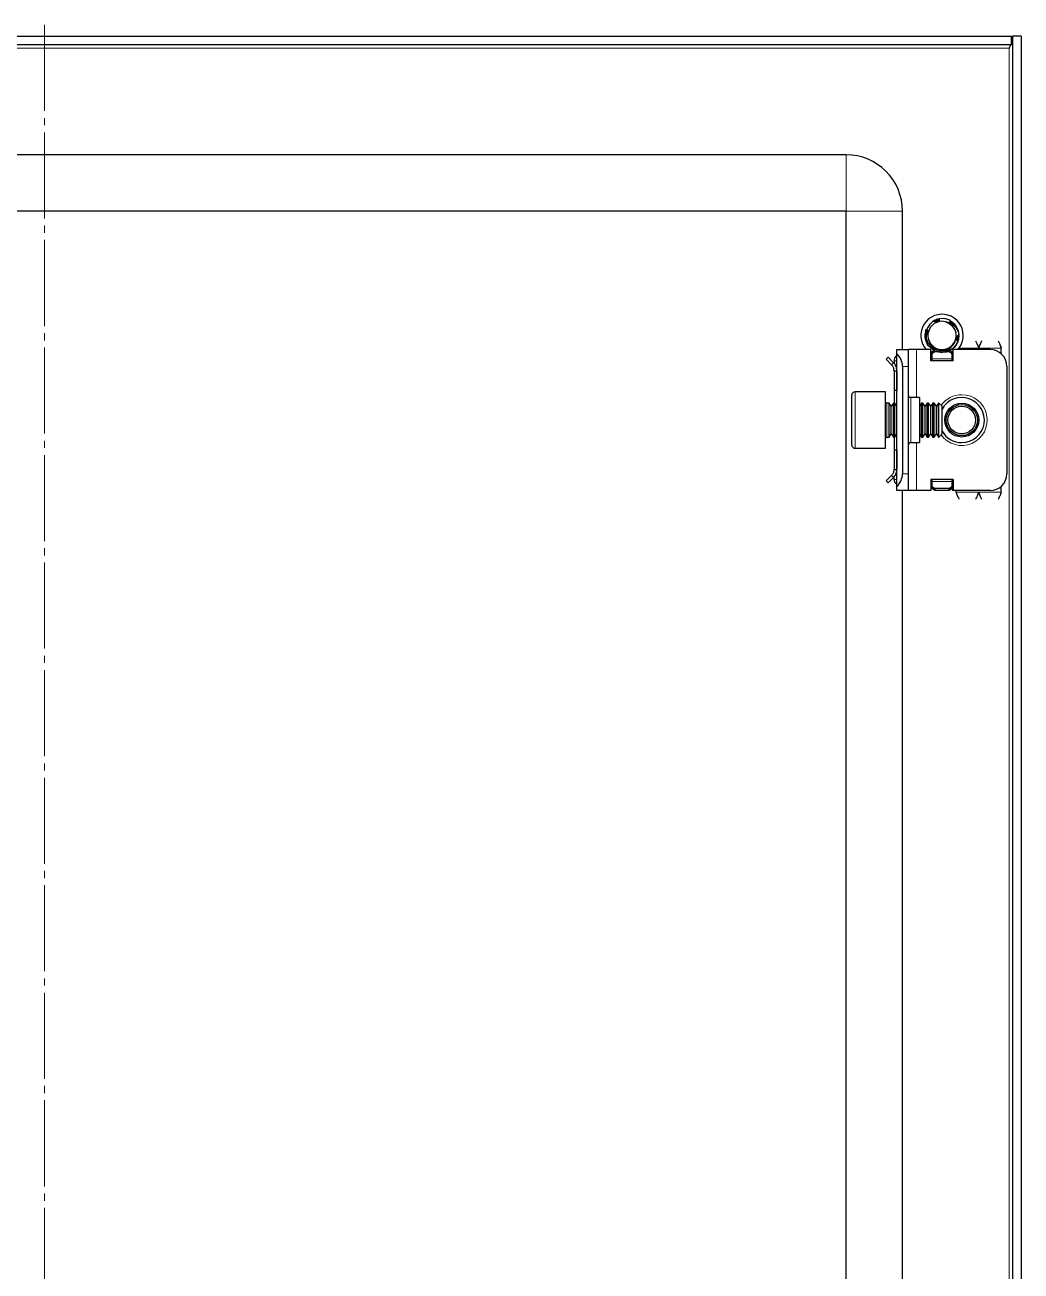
# Model space of a CAD drawing. Header units: millimetres. Extents: x -145 to 1084, y -299 to 966.
# Drawn here: x 907 to 1083.5, y 553.8 to 774.6 of the extents above; entities that cross this region are included whole.
import ezdxf

# ---------------------------------------------------------------- set-up
doc = ezdxf.new("R2010")
doc.units = ezdxf.units.MM
doc.linetypes.add('SLD-Осевая', pattern=[19.05, 15.24, -1.27, 1.27, -1.27])
doc.linetypes.add('SLD-Сплошная', pattern=[0])
doc.layers.add('FORMAT', color=7, linetype='SLD-Сплошная')

msp = doc.modelspace()

# ---------------------------------------------------------------- linework, layer by layer
at = {"color": 7, "linetype": 'SLD-Сплошная', "lineweight": 25}
for p, q in [((739.18, 772.59), (1081.78, 772.59)), ((739.18, 771.09), (1081.78, 771.09)), ((1081.63, 771.09), (1081.38, 770.49)), ((1081.78, 771.09), (1081.78, 772.59)), ((1083.48, 772.59), (1081.98, 772.59)), ((1081.98, 772.59), (1081.98, -188.41)), ((1083.48, 772.59), (1083.48, -188.41)), ((1052.48, 751.59), (768.48, 751.59)), ((1052.48, 741.59), (768.48, 741.59)), ((1052.48, -157.41), (1052.48, 741.59)), ((1062.48, 717.09), (1062.48, 741.59)), ((1067.86, 722.11), (1068.06, 722.22)), ((1068.04, 722.21), (1067.99, 722.19)), ((1068.04, 722.14), (1067.99, 722.19)), ((1068.04, 722.21), (1068.26, 722.29)), ((1068.22, 722.31), (1068.17, 722.29)), ((1068.41, 722.39), (1068.36, 722.37)), ((1068.41, 722.39), (1068.64, 722.46)), ((1068.6, 722.45), (1068.56, 722.44)), ((1068.79, 722.51), (1068.75, 722.49)), ((1069.68, 722.58), (1068.94, 722.51)), ((1071.18, 722.06), (1071.14, 722.09)), ((1071.35, 721.94), (1071.31, 721.97)), ((1071.5, 721.81), (1071.47, 721.84)), ((1066.49, 719.68), (1066.48, 719.63)), ((1066.49, 719.68), (1066.51, 719.93)), ((1066.5, 719.89), (1066.49, 719.84)), ((1066.49, 719.48), (1066.51, 719.71)), ((1066.53, 720.09), (1066.52, 720.04)), ((1066.57, 720.29), (1066.56, 720.24)), ((1066.57, 720.29), (1066.64, 720.53)), ((1066.62, 720.48), (1066.61, 720.43)), ((1067.28, 721.62), (1067.25, 721.59)), ((1071.64, 721.67), (1071.61, 721.7)), ((1071.64, 721.67), (1071.76, 721.53)), ((1071.76, 721.54), (1071.74, 721.56)), ((1071.78, 720.45), (1071.94, 720.04)), ((1066.49, 719.48), (1066.49, 719.43)), ((1066.5, 719.28), (1066.51, 719.23)), ((1066.53, 719.09), (1066.53, 719.04)), ((1066.56, 718.9), (1066.57, 718.86)), ((1066.61, 718.72), (1066.62, 718.68)), ((1066.67, 718.55), (1066.67, 718.54)), ((1067.26, 717.57), (1067.29, 717.54)), ((1067.39, 717.44), (1067.43, 717.4)), ((1071.75, 717.62), (1071.59, 717.49)), ((1071.72, 717.65), (1071.61, 717.47)), ((1072.25, 718.47), (1072.15, 718.28)), ((1072.27, 718.47), (1072.16, 718.29)), ((1072.32, 718.61), (1072.33, 718.65)), ((1072.38, 718.79), (1072.39, 718.83)), ((1072.48, 719.39), (1072.42, 719.08)), ((1072.42, 718.98), (1072.43, 719.03)), ((1072.46, 719.18), (1072.46, 719.23)), ((1072.48, 719.59), (1072.48, 719.58)), ((1072.48, 719.39), (1072.48, 719.44)), ((1059.92, 715.73), (1059.57, 715.37)), ((1060.54, 714.4), (1059.57, 715.37)), ((1060.9, 714.75), (1059.92, 715.73)), ((1061.28, 715.79), (1061.48, 716)), ((1061.48, 717.09), (1063.48, 717.09)), ((1061.48, 716.32), (1061.48, 717.09)), ((1061.48, 692.85), (1061.48, 716.32)), ((1063.48, 717.09), (1063.48, 714.09)), ((1064.98, 717.09), (1063.48, 717.09)), ((1067.48, 717.09), (1064.98, 717.09)), ((1067.48, 715.09), (1067.48, 717.09)), ((1067.73, 716.27), (1067.48, 716.41)), ((1067.54, 717.3), (1067.58, 717.27)), ((1067.7, 717.17), (1067.74, 717.14)), ((1067.73, 716.71), (1068.08, 716.95)), ((1068.23, 716.71), (1067.73, 716.35)), ((1067.73, 716.35), (1067.73, 716.71)), ((1067.73, 715.44), (1067.73, 716.35)), ((1067.73, 715.09), (1067.73, 715.44)), ((1067.88, 717.05), (1067.92, 717.03)), ((1068.05, 716.95), (1067.91, 717.07)), ((1068.05, 716.95), (1068.09, 716.93)), ((1068.23, 716.71), (1068.64, 716.71)), ((1068.59, 716.72), (1068.39, 716.83)), ((1068.41, 716.79), (1068.45, 716.77)), ((1068.59, 716.72), (1068.63, 716.71)), ((1068.77, 716.67), (1068.81, 716.66)), ((1069.93, 716.62), (1069.75, 716.6)), ((1070.08, 716.65), (1070.13, 716.66)), ((1070.46, 716.75), (1070.27, 716.71)), ((1070.32, 716.71), (1070.73, 716.71)), ((1071.23, 716.35), (1070.73, 716.71)), ((1070.83, 716.99), (1071.23, 716.71)), ((1071.23, 716.71), (1071.23, 716.35)), ((1071.23, 716.35), (1071.23, 715.44)), ((1071.23, 715.44), (1071.23, 715.09)), ((1071.48, 716.41), (1071.28, 716.3)), ((1071.28, 716.3), (1071.28, 715.09)), ((1071.48, 715.09), (1071.48, 717.09)), ((1077.98, 717.09), (1071.48, 717.09)), ((1079.98, 716.32), (1079.98, 717.34)), ((1060.54, 714.4), (1060.9, 714.75)), ((1060.98, 715.09), (1060.98, 714.69)), ((1060.98, 713.34), (1061.48, 713.34)), ((1060.98, 713.34), (1060.98, 709.84)), ((1061.48, 713.34), (1061.48, 709.84)), ((1062.48, 714.09), (1062.48, 695.09)), ((1063.48, 714.09), (1063.48, 695.09)), ((1071.48, 715.09), (1067.48, 715.09)), ((1080.98, 714.09), (1080.98, 695.09)), ((1053.48, 700.19), (1053.48, 708.99)), ((1059.48, 709.59), (1054.08, 709.59)), ((1059.48, 699.59), (1059.48, 709.59)), ((1061.48, 709.84), (1060.98, 709.84)), ((1060.98, 709.84), (1060.98, 707.59)), ((1065.48, 708.59), (1063.98, 708.59)), ((1065.48, 708.59), (1065.48, 700.59)), ((1060.1, 707.59), (1059.73, 707.59)), ((1060.48, 707.03), (1060.1, 707.59)), ((1060.1, 707.11), (1060.1, 707.59)), ((1060.1, 701.59), (1060.1, 707.11)), ((1060.87, 707.59), (1060.48, 707.03)), ((1060.48, 706.65), (1060.48, 707.03)), ((1060.48, 702.14), (1060.48, 706.65)), ((1061.1, 707.59), (1060.87, 707.59)), ((1060.87, 707.11), (1060.87, 707.59)), ((1060.87, 701.59), (1060.87, 707.11)), ((1061.48, 707.03), (1061.1, 707.59)), ((1061.1, 707.11), (1061.1, 707.59)), ((1061.1, 701.59), (1061.1, 707.11)), ((1065.87, 707.59), (1065.48, 707.03)), ((1066.1, 707.59), (1065.87, 707.59)), ((1065.87, 707.11), (1065.87, 707.59)), ((1065.87, 701.59), (1065.87, 707.11)), ((1066.48, 707.03), (1066.1, 707.59)), ((1066.1, 707.11), (1066.1, 707.59)), ((1066.1, 701.59), (1066.1, 707.11)), ((1066.87, 707.59), (1066.48, 707.03)), ((1066.48, 706.65), (1066.48, 707.03)), ((1066.48, 702.14), (1066.48, 706.65)), ((1067.1, 707.59), (1066.87, 707.59)), ((1066.87, 707.11), (1066.87, 707.59)), ((1066.87, 701.59), (1066.87, 707.11)), ((1067.48, 707.03), (1067.1, 707.59)), ((1067.1, 707.11), (1067.1, 707.59)), ((1067.1, 701.59), (1067.1, 707.11)), ((1067.87, 707.59), (1067.48, 707.03)), ((1067.48, 706.65), (1067.48, 707.03)), ((1067.48, 702.14), (1067.48, 706.65)), ((1068.1, 707.59), (1067.87, 707.59)), ((1067.87, 707.11), (1067.87, 707.59)), ((1067.87, 701.59), (1067.87, 707.11)), ((1068.48, 707.03), (1068.1, 707.59)), ((1068.1, 707.11), (1068.1, 707.59)), ((1068.1, 701.59), (1068.1, 707.11)), ((1068.87, 707.59), (1068.48, 707.03)), ((1068.48, 706.65), (1068.48, 707.03)), ((1068.48, 702.14), (1068.48, 706.65)), ((1068.93, 707.59), (1068.87, 707.59)), ((1068.87, 707.11), (1068.87, 707.59)), ((1068.87, 701.59), (1068.87, 707.11)), ((1069.48, 707.03), (1068.93, 707.59)), ((1068.93, 701.59), (1068.93, 707.59)), ((1069.48, 702.14), (1069.48, 707.03)), ((1060.1, 701.59), (1060.48, 702.14)), ((1060.48, 702.14), (1060.87, 701.59)), ((1061.1, 701.59), (1061.48, 702.14)), ((1065.48, 702.14), (1065.87, 701.59)), ((1066.1, 701.59), (1066.48, 702.14)), ((1066.48, 702.14), (1066.87, 701.59)), ((1067.1, 701.59), (1067.48, 702.14)), ((1067.48, 702.14), (1067.87, 701.59)), ((1068.1, 701.59), (1068.48, 702.14)), ((1068.48, 702.14), (1068.87, 701.59)), ((1068.93, 701.59), (1069.48, 702.14)), ((1059.73, 701.59), (1060.1, 701.59)), ((1060.87, 701.59), (1061.1, 701.59)), ((1060.98, 701.59), (1060.98, 699.34)), ((1063.98, 700.59), (1065.48, 700.59)), ((1065.87, 701.59), (1066.1, 701.59)), ((1066.87, 701.59), (1067.1, 701.59)), ((1067.87, 701.59), (1068.1, 701.59)), ((1068.87, 701.59), (1068.93, 701.59)), ((1054.08, 699.59), (1059.48, 699.59)), ((1060.98, 699.34), (1060.98, 695.84)), ((1060.98, 699.34), (1061.48, 699.34)), ((1061.48, 699.34), (1061.48, 695.84)), ((1060.98, 695.84), (1061.48, 695.84)), ((1060.54, 694.78), (1059.57, 693.8)), ((1059.92, 693.45), (1059.57, 693.8)), ((1060.9, 694.42), (1059.92, 693.45)), ((1060.54, 694.78), (1060.9, 694.42)), ((1060.98, 694.09), (1060.98, 694.55)), ((1061.48, 693.17), (1061.28, 693.38)), ((1063.48, 695.09), (1063.48, 692.09)), ((1071.48, 694.09), (1067.48, 694.09)), ((1067.48, 694.09), (1067.48, 692.09)), ((1067.73, 693.73), (1067.73, 694.09)), ((1067.73, 692.82), (1067.73, 693.73)), ((1071.23, 694.09), (1071.23, 693.73)), ((1071.23, 693.73), (1071.23, 692.82)), ((1071.28, 694.09), (1071.28, 692.2)), ((1071.48, 694.09), (1071.48, 692.09)), ((1061.48, 692.09), (1061.48, 692.85)), ((1063.48, 692.09), (1061.48, 692.09)), ((1062.48, -107.91), (1062.48, 692.09)), ((1064.98, 692.09), (1063.48, 692.09)), ((1067.48, 692.09), (1064.98, 692.09)), ((1067.73, 692.82), (1068.23, 692.47)), ((1067.73, 692.47), (1067.73, 692.82)), ((1068.23, 692.11), (1067.73, 692.47)), ((1070.73, 692.47), (1068.23, 692.47)), ((1068.23, 692.47), (1068.23, 692.11)), ((1070.73, 692.11), (1068.23, 692.11)), ((1070.73, 692.47), (1071.23, 692.82)), ((1070.73, 692.11), (1070.73, 692.47)), ((1071.23, 692.47), (1070.73, 692.11)), ((1071.23, 692.82), (1071.23, 692.47)), ((1071.28, 692.2), (1071.48, 692.2)), ((1077.98, 692.09), (1071.48, 692.09)), ((1071.98, 691.84), (1071.98, 692.09)), ((1079.98, 691.84), (1079.98, 692.85))]:
    msp.add_line(p, q, dxfattribs=at)
at = {"color": 7, "linetype": 'SLD-Сплошная', "lineweight": 18}
for p, q in [((739.58, 770.49), (1081.38, 770.49)), ((1081.38, 770.49), (1081.38, -186.31)), ((1052.48, 741.59), (1052.48, 751.59)), ((1052.48, 741.59), (1062.48, 741.59)), ((1061.48, 715.59), (1061.28, 715.79)), ((1064.98, 717.09), (1064.98, 708.59)), ((1071.23, 715.44), (1067.73, 715.44)), ((1072.48, 717.34), (1075.98, 717.34)), ((1079.98, 717.34), (1075.98, 717.34)), ((1061.48, 715.09), (1060.98, 715.09)), ((1063.48, 714.09), (1062.48, 714.09)), ((1054.08, 709.59), (1054.08, 699.59)), ((1063.98, 708.59), (1063.98, 700.59)), ((1059.73, 707.59), (1059.73, 702.97)), ((1059.73, 702.97), (1059.73, 701.59)), ((1064.98, 700.59), (1064.98, 692.09)), ((1061.48, 694.09), (1060.98, 694.09)), ((1061.48, 693.59), (1061.28, 693.38)), ((1062.48, 695.09), (1063.48, 695.09)), ((1067.73, 693.73), (1071.23, 693.73)), ((1075.98, 691.84), (1071.98, 691.84)), ((1079.98, 691.84), (1075.98, 691.84))]:
    msp.add_line(p, q, dxfattribs=at)
at = {"color": 7, "linetype": 'SLD-Сплошная', "lineweight": 25}
for radius in [3, 2.76, 2.45]:
    msp.add_circle((1072.98, 704.59), radius, dxfattribs=at)
for centre, radius, start, end in [((1052.48, 741.59), 10, 0, 90), ((1069.48, 719.59), 3.75, 0, 221.8103), ((1069.48, 719.59), 2.5, 108.5944, 168.5944), ((1069.48, 719.59), 2.5, 75.8881, 108.5944), ((1069.48, 719.59), 3, 59.9286, 86.2193), ((1069.48, 719.59), 2.5, 168.5944, 228.5944), ((1069.48, 719.59), 3, 0, 40.7437), ((1069.48, 719.59), 2.5, 348.5944, 10.5165), ((1069.48, 719.59), 2.5, 228.5944, 288.5944), ((1069.48, 719.59), 2.5, 288.5944, 348.5944), ((1069.48, 719.59), 3.75, 318.1897, 0), ((1061.98, 715.09), 1, 135, 180), ((1059.48, 714.09), 3, 0, 48.1897), ((1077.98, 714.09), 3, 0, 90), ((1054.08, 708.99), 0.6, 90, 180), ((1063.98, 709.09), 0.5, 180, 270), ((1072.98, 704.59), 4, 270, 151.045), ((1059.73, 707.84), 0.25, 180, 270), ((1072.98, 704.59), 4, 208.955, 270), ((1054.08, 700.19), 0.6, 180, 270), ((1059.73, 701.34), 0.25, 90, 180), ((1063.98, 700.09), 0.5, 90, 180), ((1061.98, 694.09), 1, 180, 225), ((1059.48, 695.09), 3, 311.8103, 0), ((1077.98, 695.09), 3, 270, 0)]:
    msp.add_arc(centre, radius, start, end, dxfattribs=at)
at = {"color": 7, "linetype": 'SLD-Сплошная', "lineweight": 18}
for start, end in [(215.4622, 90), (90, 144.5378)]:
    msp.add_arc((1072.98, 704.59), 4.5, start, end, dxfattribs=at)
at = {"color": 7, "linetype": 'SLD-Сплошная', "lineweight": 25}
msp.add_open_spline([(1081.38, 770.49), (1081.42, 770.57), (1081.48, 770.72), (1081.58, 770.92), (1081.68, 771.06), (1081.75, 771.08), (1081.78, 771.09)], degree=3, dxfattribs=at)
for points, knots in [([(1081.98, 772.59), (1081.97, 772.4), (1081.95, 772.04), (1081.87, 771.67), (1081.79, 771.48), (1081.78, 771.47)], [0, 0, 0, 0, 0.48755, 0.97507, 1, 1, 1, 1]), ([(1068.02, 722.14), (1067.95, 722.09), (1067.6, 721.86), (1067.11, 721.35), (1066.88, 720.8), (1066.78, 720.55)], [0, 0, 0, 0, 0.128781, 0.613629, 1, 1, 1, 1]), ([(1068.69, 721.96), (1068.67, 721.95), (1068.63, 721.94), (1068.55, 721.93), (1068.45, 721.93), (1068.36, 721.94), (1068.27, 721.96), (1068.19, 722), (1068.12, 722.05), (1068.06, 722.09), (1068.03, 722.13), (1068.02, 722.14)], [0, 0, 0, 0, 0.04296, 0.1733, 0.274263, 0.401081, 0.527716, 0.654259, 0.780759, 0.936852, 1, 1, 1, 1]), ([(1068.04, 722.21), (1068.07, 722.19), (1068.12, 722.16), (1068.19, 722.08), (1068.24, 722.02), (1068.25, 721.98), (1068.26, 721.97)], [0, 0, 0, 0, 0.319514, 0.608493, 0.891527, 1, 1, 1, 1]), ([(1068.33, 721.95), (1068.33, 721.95), (1068.33, 721.98), (1068.31, 722.05), (1068.28, 722.14), (1068.23, 722.22), (1068.19, 722.26), (1068.17, 722.29)], [0, 0, 0, 0, 0.0027902, 0.269575, 0.5363706, 0.7654988, 1, 1, 1, 1]), ([(1068.22, 722.31), (1068.25, 722.28), (1068.3, 722.24), (1068.36, 722.17), (1068.41, 722.09), (1068.43, 722.01), (1068.44, 721.95), (1068.44, 721.93)], [0, 0, 0, 0, 0.234253, 0.442787, 0.646465, 0.841043, 1, 1, 1, 1]), ([(1068.47, 721.93), (1068.48, 721.96), (1068.49, 722.02), (1068.48, 722.12), (1068.46, 722.21), (1068.42, 722.3), (1068.38, 722.35), (1068.36, 722.37)], [0, 0, 0, 0, 0.181695, 0.396783, 0.61186, 0.803681, 1, 1, 1, 1]), ([(1068.41, 722.39), (1068.44, 722.36), (1068.49, 722.32), (1068.54, 722.23), (1068.57, 722.15), (1068.58, 722.07), (1068.58, 721.99), (1068.58, 721.95), (1068.57, 721.93)], [0, 0, 0, 0, 0.208724, 0.39105, 0.568219, 0.73683, 0.894853, 1, 1, 1, 1]), ([(1068.59, 721.94), (1068.6, 721.94), (1068.62, 721.98), (1068.63, 722.06), (1068.64, 722.16), (1068.63, 722.26), (1068.6, 722.35), (1068.57, 722.41), (1068.56, 722.44)], [0, 0, 0, 0, 0.043388, 0.23288, 0.422274, 0.611632, 0.803279, 1, 1, 1, 1]), ([(1068.6, 722.45), (1068.63, 722.43), (1068.67, 722.37), (1068.7, 722.29), (1068.72, 722.2), (1068.73, 722.12), (1068.71, 722.04), (1068.7, 721.99), (1068.68, 721.96), (1068.68, 721.96)], [0, 0, 0, 0, 0.198483, 0.367712, 0.531083, 0.685778, 0.830503, 0.965152, 1, 1, 1, 1]), ([(1068.94, 722.51), (1068.94, 722.49), (1068.96, 722.45), (1068.98, 722.37), (1068.98, 722.29), (1068.96, 722.21), (1068.93, 722.13), (1068.86, 722.05), (1068.77, 721.99), (1068.71, 721.97), (1068.69, 721.96)], [0, 0, 0, 0, 0.098631, 0.238541, 0.378532, 0.49895, 0.601027, 0.777401, 0.9101, 1, 1, 1, 1]), ([(1068.71, 721.97), (1068.72, 722), (1068.75, 722.05), (1068.77, 722.13), (1068.79, 722.23), (1068.79, 722.36), (1068.76, 722.44), (1068.75, 722.49)], [0, 0, 0, 0, 0.13286, 0.29106, 0.491007, 0.69089, 1, 1, 1, 1]), ([(1068.79, 722.51), (1068.81, 722.48), (1068.84, 722.43), (1068.86, 722.34), (1068.87, 722.26), (1068.86, 722.18), (1068.84, 722.09), (1068.79, 722.03), (1068.77, 721.99)], [0, 0, 0, 0, 0.16279, 0.324686, 0.479688, 0.626058, 0.76302, 1, 1, 1, 1]), ([(1068.79, 722), (1068.79, 722.01), (1068.82, 722.04), (1068.86, 722.09), (1068.9, 722.17), (1068.93, 722.26), (1068.95, 722.36), (1068.95, 722.44), (1068.94, 722.49), (1068.94, 722.51)], [0, 0, 0, 0, 0.036757, 0.196192, 0.355485, 0.51469, 0.719746, 0.882005, 1, 1, 1, 1]), ([(1070.11, 722.52), (1070.09, 722.53), (1070.04, 722.53), (1070, 722.54), (1069.98, 722.54)], [0, 0, 0, 0, 0.621535, 1, 1, 1, 1]), ([(1070.09, 722.01), (1070.38, 721.96), (1070.67, 721.9), (1070.94, 721.78), (1070.95, 721.77)], [0, 0, 0, 0, 0.965671, 1, 1, 1, 1]), ([(1070.09, 722.01), (1070.19, 721.97), (1070.32, 721.92), (1070.45, 721.84), (1070.49, 721.82)], [0, 0, 0, 0, 0.681733, 1, 1, 1, 1]), ([(1070.95, 721.77), (1070.95, 721.79), (1070.93, 721.84), (1070.93, 721.91), (1070.93, 722), (1070.95, 722.09), (1070.97, 722.15), (1070.99, 722.18)], [0, 0, 0, 0, 0.113604, 0.31095, 0.508229, 0.75166, 1, 1, 1, 1]), ([(1071.01, 722.17), (1071, 722.14), (1071, 722.07), (1070.97, 721.97), (1070.95, 721.91), (1070.93, 721.89), (1070.93, 721.89)], [0, 0, 0, 0, 0.357139, 0.680979, 0.998183, 1, 1, 1, 1]), ([(1070.94, 721.8), (1070.97, 721.81), (1071.01, 721.85), (1071.07, 721.92), (1071.11, 722), (1071.13, 722.06), (1071.14, 722.09)], [0, 0, 0, 0, 0.228254, 0.510351, 0.752319, 1, 1, 1, 1]), ([(1071.18, 722.06), (1071.18, 722.03), (1071.17, 721.96), (1071.13, 721.86), (1071.09, 721.79), (1071.03, 721.73), (1070.99, 721.7), (1070.98, 721.69)], [0, 0, 0, 0, 0.240212, 0.454711, 0.664287, 0.864517, 1, 1, 1, 1]), ([(1070.99, 721.65), (1071.02, 721.66), (1071.07, 721.69), (1071.15, 721.74), (1071.22, 721.81), (1071.27, 721.89), (1071.3, 721.94), (1071.31, 721.97)], [0, 0, 0, 0, 0.172104, 0.391099, 0.610089, 0.802801, 1, 1, 1, 1]), ([(1071.35, 721.94), (1071.34, 721.9), (1071.32, 721.84), (1071.28, 721.75), (1071.23, 721.68), (1071.16, 721.62), (1071.1, 721.58), (1071.06, 721.57), (1071.04, 721.57)], [0, 0, 0, 0, 0.209239, 0.392702, 0.571062, 0.740844, 0.899958, 1, 1, 1, 1]), ([(1071.05, 721.55), (1071.06, 721.55), (1071.11, 721.55), (1071.18, 721.58), (1071.27, 721.62), (1071.35, 721.68), (1071.42, 721.75), (1071.45, 721.81), (1071.47, 721.84)], [0, 0, 0, 0, 0.0505, 0.241124, 0.431653, 0.622154, 0.808692, 1, 1, 1, 1]), ([(1066.71, 719.65), (1066.69, 719.66), (1066.65, 719.66), (1066.57, 719.66), (1066.51, 719.64), (1066.48, 719.63)], [0, 0, 0, 0, 0.236131, 0.613435, 1, 1, 1, 1]), ([(1066.88, 719.79), (1066.87, 719.79), (1066.84, 719.81), (1066.77, 719.84), (1066.67, 719.85), (1066.58, 719.85), (1066.52, 719.84), (1066.49, 719.84)], [0, 0, 0, 0, 0.0501556, 0.3045132, 0.5588802, 0.7769031, 1, 1, 1, 1]), ([(1066.49, 719.68), (1066.52, 719.7), (1066.58, 719.73), (1066.68, 719.75), (1066.76, 719.76), (1066.81, 719.75), (1066.83, 719.74)], [0, 0, 0, 0, 0.2937792, 0.5589816, 0.8184942, 1, 1, 1, 1]), ([(1066.5, 719.89), (1066.53, 719.9), (1066.6, 719.92), (1066.69, 719.94), (1066.79, 719.93), (1066.87, 719.91), (1066.92, 719.89), (1066.95, 719.87), (1066.95, 719.87)], [0, 0, 0, 0, 0.227908, 0.430276, 0.627707, 0.816134, 0.99284, 1, 1, 1, 1]), ([(1066.96, 719.9), (1066.94, 719.92), (1066.88, 719.96), (1066.8, 720.01), (1066.7, 720.04), (1066.61, 720.05), (1066.55, 720.05), (1066.52, 720.04)], [0, 0, 0, 0, 0.19243, 0.403622, 0.614801, 0.805152, 1, 1, 1, 1]), ([(1066.53, 720.09), (1066.56, 720.1), (1066.63, 720.12), (1066.72, 720.12), (1066.81, 720.1), (1066.89, 720.07), (1066.95, 720.03), (1066.99, 720), (1067, 719.99)], [0, 0, 0, 0, 0.205811, 0.38496, 0.558827, 0.724121, 0.878934, 1, 1, 1, 1]), ([(1066.99, 720.04), (1066.97, 720.06), (1066.92, 720.11), (1066.84, 720.16), (1066.76, 720.21), (1066.66, 720.24), (1066.59, 720.24), (1066.56, 720.24)], [0, 0, 0, 0, 0.183111, 0.381533, 0.579913, 0.787111, 1, 1, 1, 1]), ([(1066.57, 720.29), (1066.6, 720.29), (1066.67, 720.3), (1066.76, 720.29), (1066.84, 720.26), (1066.91, 720.22), (1066.97, 720.17), (1067.01, 720.13), (1067.02, 720.11)], [0, 0, 0, 0, 0.207037, 0.38272, 0.55212, 0.712365, 0.86221, 1, 1, 1, 1]), ([(1066.61, 720.42), (1066.61, 720.44), (1066.63, 720.55), (1066.68, 720.66), (1066.73, 720.74)], [0, 0, 0, 0, 0.218168, 1, 1, 1, 1]), ([(1067.03, 720.12), (1067.02, 720.14), (1066.99, 720.19), (1066.94, 720.26), (1066.87, 720.32), (1066.78, 720.38), (1066.69, 720.42), (1066.64, 720.43), (1066.61, 720.43)], [0, 0, 0, 0, 0.112687, 0.266978, 0.464332, 0.661607, 0.829157, 1, 1, 1, 1]), ([(1066.62, 720.48), (1066.65, 720.48), (1066.71, 720.47), (1066.79, 720.45), (1066.87, 720.41), (1066.93, 720.37), (1066.98, 720.31), (1067.02, 720.25), (1067.04, 720.21), (1067.05, 720.18), (1067.05, 720.18)], [0, 0, 0, 0, 0.159812, 0.318711, 0.470648, 0.614013, 0.748131, 0.873387, 0.991083, 1, 1, 1, 1]), ([(1067.03, 720.08), (1067.03, 720.05), (1067.01, 719.97), (1066.95, 719.87), (1066.88, 719.79), (1066.82, 719.72), (1066.75, 719.67), (1066.69, 719.64), (1066.66, 719.63), (1066.65, 719.62)], [0, 0, 0, 0, 0.125166, 0.336769, 0.488675, 0.640371, 0.791962, 0.943503, 1, 1, 1, 1]), ([(1066.65, 719.62), (1066.65, 719.55), (1066.67, 719.16), (1066.85, 718.49), (1067.21, 718.01), (1067.38, 717.79)], [0, 0, 0, 0, 0.108003, 0.585763, 1, 1, 1, 1]), ([(1066.78, 720.55), (1066.79, 720.55), (1066.82, 720.54), (1066.87, 720.52), (1066.93, 720.47), (1066.98, 720.41), (1067.02, 720.34), (1067.05, 720.24), (1067.04, 720.14), (1067.03, 720.09), (1067.03, 720.08)], [0, 0, 0, 0, 0.0227609, 0.1922433, 0.3468958, 0.4775346, 0.5886768, 0.7833339, 0.9686236, 1, 1, 1, 1]), ([(1067.05, 720.15), (1067.05, 720.18), (1067.03, 720.25), (1066.99, 720.33), (1066.95, 720.41), (1066.89, 720.47), (1066.83, 720.52), (1066.8, 720.55), (1066.78, 720.55)], [0, 0, 0, 0, 0.182737, 0.363423, 0.543947, 0.724373, 0.904747, 1, 1, 1, 1]), ([(1070.49, 721.82), (1070.57, 721.78), (1070.89, 721.63), (1071.4, 721.21), (1071.65, 720.71), (1071.78, 720.45)], [0, 0, 0, 0, 0.130652, 0.560007, 1, 1, 1, 1]), ([(1071.55, 721.37), (1071.54, 721.36), (1071.49, 721.35), (1071.41, 721.34), (1071.31, 721.36), (1071.22, 721.4), (1071.14, 721.45), (1071.05, 721.53), (1070.98, 721.65), (1070.96, 721.73), (1070.95, 721.77)], [0, 0, 0, 0, 0.073646, 0.169563, 0.351373, 0.438893, 0.519676, 0.682906, 0.8512, 1, 1, 1, 1]), ([(1071.5, 721.81), (1071.49, 721.77), (1071.47, 721.71), (1071.41, 721.63), (1071.35, 721.57), (1071.28, 721.52), (1071.21, 721.49), (1071.15, 721.48), (1071.12, 721.48), (1071.12, 721.48)], [0, 0, 0, 0, 0.198035, 0.367663, 0.531495, 0.686664, 0.831818, 0.981917, 1, 1, 1, 1]), ([(1071.13, 721.47), (1071.13, 721.47), (1071.17, 721.46), (1071.23, 721.47), (1071.32, 721.49), (1071.4, 721.52), (1071.48, 721.57), (1071.55, 721.63), (1071.59, 721.68), (1071.61, 721.7)], [0, 0, 0, 0, 0.018281, 0.175639, 0.332896, 0.490097, 0.647274, 0.821632, 1, 1, 1, 1]), ([(1071.64, 721.67), (1071.63, 721.64), (1071.6, 721.59), (1071.54, 721.52), (1071.47, 721.47), (1071.4, 721.44), (1071.33, 721.42), (1071.26, 721.41), (1071.21, 721.42), (1071.18, 721.42)], [0, 0, 0, 0, 0.159446, 0.318034, 0.469983, 0.61348, 0.747649, 0.872856, 1, 1, 1, 1]), ([(1071.19, 721.42), (1071.23, 721.41), (1071.28, 721.39), (1071.37, 721.4), (1071.44, 721.4), (1071.53, 721.43), (1071.63, 721.47), (1071.7, 721.53), (1071.74, 721.56)], [0, 0, 0, 0, 0.149407, 0.278563, 0.407661, 0.536722, 0.727045, 1, 1, 1, 1]), ([(1071.76, 721.54), (1071.74, 721.52), (1071.71, 721.47), (1071.64, 721.41), (1071.59, 721.38), (1071.56, 721.37), (1071.55, 721.37)], [0, 0, 0, 0, 0.3150562, 0.6301943, 0.9455136, 1, 1, 1, 1]), ([(1071.55, 721.37), (1071.58, 721.35), (1071.82, 721.12), (1072.17, 720.66), (1072.41, 720.05), (1072.47, 719.7), (1072.48, 719.59)], [0, 0, 0, 0, 0.050685, 0.485619, 0.826643, 1, 1, 1, 1]), ([(1071.99, 719.25), (1072, 719.36), (1072.02, 719.63), (1071.97, 719.89), (1071.94, 720.04)], [0, 0, 0, 0, 0.408521, 1, 1, 1, 1]), ([(1067.26, 717.57), (1067.14, 717.73), (1066.86, 718.08), (1066.57, 718.74), (1066.51, 719.24), (1066.49, 719.5)], [0, 0, 0, 0, 0.274163, 0.639603, 1, 1, 1, 1]), ([(1066.56, 718.94), (1066.56, 718.95), (1066.51, 719.07), (1066.5, 719.2), (1066.5, 719.31)], [0, 0, 0, 0, 0.088124, 1, 1, 1, 1]), ([(1066.79, 718.29), (1066.78, 718.32), (1066.68, 718.45), (1066.64, 718.62), (1066.6, 718.75)], [0, 0, 0, 0, 0.192577, 1, 1, 1, 1]), ([(1067.17, 717.7), (1067.13, 717.74), (1066.99, 717.88), (1066.9, 718.05), (1066.84, 718.17)], [0, 0, 0, 0, 0.288707, 1, 1, 1, 1]), ([(1067.26, 717.57), (1067.27, 717.6), (1067.31, 717.65), (1067.37, 717.71), (1067.44, 717.75), (1067.51, 717.78), (1067.59, 717.79), (1067.65, 717.8), (1067.69, 717.79), (1067.7, 717.78)], [0, 0, 0, 0, 0.169226, 0.337427, 0.497935, 0.649179, 0.790582, 0.922688, 1, 1, 1, 1]), ([(1067.75, 717.74), (1067.74, 717.74), (1067.67, 717.75), (1067.58, 717.73), (1067.47, 717.68), (1067.37, 717.63), (1067.32, 717.57), (1067.29, 717.54)], [0, 0, 0, 0, 0.046579, 0.362688, 0.551736, 0.740753, 1, 1, 1, 1]), ([(1067.38, 717.79), (1067.39, 717.79), (1067.42, 717.81), (1067.47, 717.82), (1067.56, 717.83), (1067.66, 717.82), (1067.76, 717.77), (1067.81, 717.73), (1067.83, 717.71)], [0, 0, 0, 0, 0.045866, 0.230744, 0.387461, 0.658246, 0.861978, 1, 1, 1, 1]), ([(1067.75, 717.77), (1067.72, 717.79), (1067.65, 717.81), (1067.56, 717.81), (1067.47, 717.81), (1067.41, 717.8), (1067.38, 717.79)], [0, 0, 0, 0, 0.251795, 0.502165, 0.752314, 1, 1, 1, 1]), ([(1067.39, 717.44), (1067.41, 717.47), (1067.44, 717.53), (1067.49, 717.6), (1067.56, 717.66), (1067.63, 717.69), (1067.7, 717.72), (1067.75, 717.72), (1067.77, 717.72)], [0, 0, 0, 0, 0.211659, 0.390361, 0.562352, 0.724819, 0.876696, 1, 1, 1, 1]), ([(1067.84, 717.67), (1067.81, 717.66), (1067.74, 717.65), (1067.65, 717.61), (1067.56, 717.56), (1067.49, 717.49), (1067.45, 717.43), (1067.43, 717.4)], [0, 0, 0, 0, 0.190996, 0.383798, 0.576553, 0.78528, 1, 1, 1, 1]), ([(1067.54, 717.3), (1067.55, 717.33), (1067.57, 717.4), (1067.62, 717.48), (1067.68, 717.55), (1067.75, 717.6), (1067.8, 717.63), (1067.84, 717.64), (1067.85, 717.64)], [0, 0, 0, 0, 0.219212, 0.409339, 0.593597, 0.768568, 0.932394, 1, 1, 1, 1]), ([(1067.94, 717.58), (1067.94, 717.58), (1067.9, 717.57), (1067.84, 717.54), (1067.75, 717.49), (1067.68, 717.42), (1067.62, 717.35), (1067.59, 717.3), (1067.58, 717.27)], [0, 0, 0, 0, 0.002693, 0.20821, 0.413641, 0.619057, 0.807274, 1, 1, 1, 1]), ([(1067.7, 717.17), (1067.71, 717.21), (1067.72, 717.27), (1067.76, 717.36), (1067.81, 717.44), (1067.87, 717.5), (1067.92, 717.54), (1067.95, 717.55), (1067.96, 717.55)], [0, 0, 0, 0, 0.222831, 0.420099, 0.612409, 0.79585, 0.967895, 1, 1, 1, 1]), ([(1068, 717.45), (1067.99, 717.45), (1067.95, 717.43), (1067.89, 717.38), (1067.82, 717.3), (1067.77, 717.23), (1067.75, 717.17), (1067.74, 717.14)], [0, 0, 0, 0, 0.084965, 0.329338, 0.573716, 0.784411, 1, 1, 1, 1]), ([(1067.83, 717.71), (1067.84, 717.7), (1067.88, 717.67), (1067.93, 717.61), (1067.98, 717.52), (1068.01, 717.44), (1068.03, 717.35), (1068.04, 717.29), (1068.04, 717.27)], [0, 0, 0, 0, 0.066273, 0.267344, 0.423096, 0.618734, 0.814089, 1, 1, 1, 1]), ([(1070.64, 717.22), (1070.71, 717.26), (1071.03, 717.45), (1071.52, 717.91), (1071.83, 718.5), (1071.92, 718.84), (1071.93, 718.9)], [0, 0, 0, 0, 0.104785, 0.513079, 0.918136, 1, 1, 1, 1]), ([(1072.32, 718.61), (1072.11, 718.18), (1071.8, 717.54), (1071.21, 717.14), (1071.01, 717)], [0, 0, 0, 0, 0.657042, 1, 1, 1, 1]), ([(1072.03, 718.07), (1072.01, 718.01), (1071.91, 717.72), (1071.67, 717.51), (1071.46, 717.33)], [0, 0, 0, 0, 0.171865, 1, 1, 1, 1]), ([(1071.63, 717.49), (1071.63, 717.49), (1071.64, 717.5), (1071.65, 717.51), (1071.66, 717.52)], [0, 0, 0, 0, 0.484232, 1, 1, 1, 1]), ([(1072.12, 718.2), (1072.09, 718.13), (1072.01, 717.92), (1071.84, 717.76), (1071.73, 717.65)], [0, 0, 0, 0, 0.333789, 1, 1, 1, 1]), ([(1071.75, 717.62), (1071.76, 717.63), (1071.77, 717.64), (1071.79, 717.66), (1071.8, 717.68)], [0, 0, 0, 0, 0.296796, 1, 1, 1, 1]), ([(1071.93, 718.9), (1071.93, 718.93), (1071.92, 718.99), (1071.93, 719.06), (1071.93, 719.09)], [0, 0, 0, 0, 0.544473, 1, 1, 1, 1]), ([(1071.93, 719.09), (1071.94, 719.1), (1071.95, 719.15), (1071.97, 719.2), (1071.99, 719.24), (1071.99, 719.25)], [0, 0, 0, 0, 0.157682, 0.80304, 1, 1, 1, 1]), ([(1072.38, 718.79), (1072.35, 718.79), (1072.28, 718.78), (1072.2, 718.8), (1072.12, 718.83), (1072.05, 718.87), (1071.99, 718.93), (1071.95, 718.98), (1071.94, 719.02), (1071.93, 719.03)], [0, 0, 0, 0, 0.165667, 0.330522, 0.488809, 0.638525, 0.778629, 0.909213, 1, 1, 1, 1]), ([(1072.32, 718.61), (1072.29, 718.61), (1072.23, 718.62), (1072.15, 718.65), (1072.08, 718.69), (1072.03, 718.74), (1071.98, 718.8), (1071.95, 718.87), (1071.93, 718.92), (1071.93, 718.95), (1071.93, 718.96)], [0, 0, 0, 0, 0.154027, 0.307095, 0.452862, 0.590123, 0.718565, 0.838856, 0.95247, 1, 1, 1, 1]), ([(1071.96, 719.24), (1071.97, 719.23), (1072, 719.19), (1072.06, 719.14), (1072.15, 719.08), (1072.24, 719.05), (1072.34, 719.03), (1072.4, 719.03), (1072.43, 719.03)], [0, 0, 0, 0, 0.069872, 0.258455, 0.446951, 0.635422, 0.81547, 1, 1, 1, 1]), ([(1072.42, 718.98), (1072.39, 718.97), (1072.32, 718.96), (1072.23, 718.97), (1072.14, 718.99), (1072.07, 719.02), (1072.01, 719.07), (1071.97, 719.1), (1071.96, 719.12)], [0, 0, 0, 0, 0.208898, 0.388587, 0.562428, 0.727295, 0.881578, 1, 1, 1, 1]), ([(1071.96, 719.09), (1071.97, 719.07), (1072, 719.02), (1072.07, 718.97), (1072.14, 718.91), (1072.22, 718.87), (1072.3, 718.84), (1072.36, 718.84), (1072.39, 718.83)], [0, 0, 0, 0, 0.137266, 0.30795, 0.478578, 0.649185, 0.822833, 1, 1, 1, 1]), ([(1071.96, 718.95), (1071.96, 718.94), (1071.98, 718.89), (1072.04, 718.83), (1072.11, 718.76), (1072.18, 718.71), (1072.26, 718.67), (1072.31, 718.66), (1072.33, 718.65)], [0, 0, 0, 0, 0.076151, 0.276704, 0.47712, 0.677473, 0.837574, 1, 1, 1, 1]), ([(1071.99, 719.3), (1072, 719.31), (1072.02, 719.35), (1072.06, 719.39), (1072.11, 719.45), (1072.18, 719.5), (1072.26, 719.54), (1072.34, 719.57), (1072.41, 719.58), (1072.46, 719.58), (1072.48, 719.58)], [0, 0, 0, 0, 0.060221, 0.18113, 0.301988, 0.42281, 0.589437, 0.75603, 0.87711, 1, 1, 1, 1]), ([(1072.46, 719.18), (1072.42, 719.17), (1072.36, 719.15), (1072.26, 719.14), (1072.17, 719.15), (1072.09, 719.18), (1072.03, 719.21), (1072, 719.23), (1071.99, 719.24)], [0, 0, 0, 0, 0.214065, 0.402363, 0.585629, 0.760234, 0.923894, 1, 1, 1, 1]), ([(1072.02, 719.34), (1072.04, 719.33), (1072.1, 719.29), (1072.19, 719.25), (1072.28, 719.23), (1072.38, 719.22), (1072.43, 719.23), (1072.46, 719.23)], [0, 0, 0, 0, 0.189173, 0.404697, 0.62022, 0.807935, 1, 1, 1, 1]), ([(1072.48, 719.39), (1072.44, 719.38), (1072.38, 719.35), (1072.28, 719.33), (1072.19, 719.33), (1072.11, 719.34), (1072.06, 719.36), (1072.04, 719.37)], [0, 0, 0, 0, 0.235039, 0.445532, 0.651268, 0.847853, 1, 1, 1, 1]), ([(1072.25, 718.47), (1072.23, 718.42), (1072.2, 718.29), (1072.13, 718.18), (1072.1, 718.12)], [0, 0, 0, 0, 0.462482, 1, 1, 1, 1]), ([(1072.13, 719.46), (1072.15, 719.45), (1072.21, 719.43), (1072.3, 719.41), (1072.4, 719.42), (1072.45, 719.43), (1072.48, 719.44)], [0, 0, 0, 0, 0.237597, 0.5167288, 0.7555275, 1, 1, 1, 1]), ([(1072.48, 719.6), (1072.45, 719.58), (1072.39, 719.54), (1072.3, 719.52), (1072.24, 719.52), (1072.21, 719.51)], [0, 0, 0, 0, 0.371226, 0.708872, 1, 1, 1, 1]), ([(1072.42, 718.98), (1072.41, 718.93), (1072.4, 718.85), (1072.37, 718.78), (1072.35, 718.75)], [0, 0, 0, 0, 0.657988, 1, 1, 1, 1]), ([(1072.48, 719.6), (1072.49, 719.54), (1072.49, 719.47), (1072.47, 719.39), (1072.46, 719.36)], [0, 0, 0, 0, 0.659859, 1, 1, 1, 1]), ([(1075.41, 718.65), (1075.49, 718.49), (1075.67, 718.14), (1075.86, 717.66), (1075.97, 717.38), (1075.98, 717.34)], [0, 0, 0, 0, 0.4154826, 0.9171518, 1, 1, 1, 1]), ([(1075.98, 717.34), (1076.08, 717.58), (1076.27, 718.07), (1076.46, 718.46), (1076.56, 718.66)], [0, 0, 0, 0, 0.502065, 1, 1, 1, 1]), ([(1079.41, 718.65), (1079.49, 718.49), (1079.67, 718.14), (1079.86, 717.66), (1079.97, 717.38), (1079.98, 717.34)], [0, 0, 0, 0, 0.4154826, 0.9171518, 1, 1, 1, 1]), ([(1067.88, 717.05), (1067.88, 717.09), (1067.88, 717.16), (1067.91, 717.25), (1067.96, 717.34), (1067.99, 717.39), (1068.02, 717.4), (1068.02, 717.4)], [0, 0, 0, 0, 0.275174, 0.522846, 0.765225, 0.99702, 1, 1, 1, 1]), ([(1068.04, 717.27), (1068.02, 717.25), (1067.98, 717.2), (1067.94, 717.11), (1067.92, 717.06), (1067.92, 717.03)], [0, 0, 0, 0, 0.36332, 0.677837, 1, 1, 1, 1]), ([(1068.12, 717.24), (1068.12, 717.24), (1068.12, 717.2), (1068.11, 717.14), (1068.09, 717.05), (1068.05, 716.99), (1068.03, 716.96)], [0, 0, 0, 0, 0.0582551, 0.3055086, 0.6471604, 1, 1, 1, 1]), ([(1070.08, 716.65), (1070.05, 716.64), (1069.73, 716.58), (1069.09, 716.57), (1068.43, 716.75), (1068.1, 716.93), (1068.03, 716.96)], [0, 0, 0, 0, 0.044285, 0.46488, 0.894202, 1, 1, 1, 1]), ([(1068.04, 717.27), (1068.1, 717.23), (1068.43, 717.06), (1069.1, 716.87), (1069.72, 716.91), (1070.02, 716.98), (1070.02, 716.98)], [0, 0, 0, 0, 0.102158, 0.551599, 0.99962, 1, 1, 1, 1]), ([(1068.05, 716.95), (1068.05, 716.99), (1068.05, 717.06), (1068.07, 717.15), (1068.1, 717.2), (1068.11, 717.23)], [0, 0, 0, 0, 0.371432, 0.710618, 1, 1, 1, 1]), ([(1068.97, 716.65), (1068.92, 716.65), (1068.78, 716.66), (1068.64, 716.7), (1068.55, 716.74)], [0, 0, 0, 0, 0.317385, 1, 1, 1, 1]), ([(1069.65, 716.61), (1069.58, 716.6), (1069.41, 716.57), (1069.24, 716.59), (1069.14, 716.61)], [0, 0, 0, 0, 0.399625, 1, 1, 1, 1]), ([(1070.02, 716.98), (1070.02, 717), (1070.05, 717.05), (1070.11, 717.12), (1070.2, 717.18), (1070.26, 717.21), (1070.28, 717.22)], [0, 0, 0, 0, 0.153621, 0.5283051, 0.811762, 1, 1, 1, 1]), ([(1070.16, 717.15), (1070.13, 717.13), (1070.09, 717.09), (1070.04, 717.03), (1070.02, 716.99), (1070.02, 716.98)], [0, 0, 0, 0, 0.41332, 0.833507, 1, 1, 1, 1]), ([(1070.08, 716.65), (1070.07, 716.67), (1070.05, 716.73), (1070.03, 716.81), (1070.03, 716.89), (1070.04, 716.97), (1070.08, 717.06), (1070.12, 717.12), (1070.15, 717.15)], [0, 0, 0, 0, 0.1625787, 0.3241601, 0.4782157, 0.6233718, 0.7592045, 1, 1, 1, 1]), ([(1070.19, 717.15), (1070.19, 717.15), (1070.16, 717.1), (1070.13, 717.02), (1070.1, 716.91), (1070.1, 716.82), (1070.11, 716.73), (1070.12, 716.68), (1070.13, 716.66)], [0, 0, 0, 0, 0.001313, 0.309582, 0.493731, 0.677835, 0.837663, 1, 1, 1, 1]), ([(1070.27, 716.69), (1070.25, 716.72), (1070.21, 716.78), (1070.18, 716.86), (1070.17, 716.95), (1070.17, 717.03), (1070.19, 717.1), (1070.21, 717.16), (1070.24, 717.19), (1070.24, 717.2)], [0, 0, 0, 0, 0.195461, 0.359649, 0.517607, 0.666788, 0.806268, 0.936243, 1, 1, 1, 1]), ([(1070.3, 717.19), (1070.3, 717.17), (1070.28, 717.12), (1070.26, 717.04), (1070.25, 716.95), (1070.26, 716.83), (1070.29, 716.76), (1070.31, 716.7)], [0, 0, 0, 0, 0.12511, 0.303759, 0.482355, 0.660934, 1, 1, 1, 1]), ([(1070.27, 716.69), (1070.28, 716.69), (1070.29, 716.7), (1070.31, 716.7), (1070.31, 716.7)], [0, 0, 0, 0, 0.478977, 1, 1, 1, 1]), ([(1070.28, 717.22), (1070.29, 717.22), (1070.34, 717.24), (1070.42, 717.25), (1070.52, 717.25), (1070.59, 717.24), (1070.63, 717.23), (1070.64, 717.22)], [0, 0, 0, 0, 0.099011, 0.388276, 0.61301, 0.895384, 1, 1, 1, 1]), ([(1070.46, 716.75), (1070.44, 716.78), (1070.39, 716.83), (1070.35, 716.91), (1070.32, 716.99), (1070.31, 717.08), (1070.32, 717.16), (1070.33, 717.21), (1070.34, 717.23)], [0, 0, 0, 0, 0.202252, 0.376941, 0.546153, 0.706797, 0.857217, 1, 1, 1, 1]), ([(1070.43, 717.25), (1070.43, 717.24), (1070.42, 717.21), (1070.41, 717.13), (1070.41, 717.03), (1070.43, 716.94), (1070.46, 716.85), (1070.49, 716.79), (1070.51, 716.77)], [0, 0, 0, 0, 0.019058, 0.219488, 0.419831, 0.620151, 0.807785, 1, 1, 1, 1]), ([(1070.65, 716.82), (1070.63, 716.85), (1070.57, 716.89), (1070.52, 716.97), (1070.48, 717.05), (1070.46, 717.14), (1070.45, 717.2), (1070.46, 717.24), (1070.46, 717.25)], [0, 0, 0, 0, 0.218347, 0.41099, 0.598711, 0.777744, 0.945667, 1, 1, 1, 1]), ([(1070.65, 716.82), (1070.64, 716.82), (1070.57, 716.79), (1070.51, 716.78), (1070.46, 716.77)], [0, 0, 0, 0, 0.301025, 1, 1, 1, 1]), ([(1070.46, 716.75), (1070.47, 716.75), (1070.48, 716.76), (1070.5, 716.76), (1070.51, 716.77)], [0, 0, 0, 0, 0.4765794, 1, 1, 1, 1]), ([(1070.56, 717.24), (1070.56, 717.22), (1070.56, 717.17), (1070.57, 717.09), (1070.6, 716.99), (1070.64, 716.91), (1070.68, 716.87), (1070.7, 716.84)], [0, 0, 0, 0, 0.114393, 0.350182, 0.585971, 0.790611, 1, 1, 1, 1]), ([(1070.84, 716.91), (1070.81, 716.93), (1070.75, 716.97), (1070.69, 717.05), (1070.64, 717.12), (1070.62, 717.19), (1070.61, 717.22), (1070.61, 717.23)], [0, 0, 0, 0, 0.2607623, 0.4948046, 0.7237939, 0.9427899, 1, 1, 1, 1]), ([(1070.65, 716.82), (1070.66, 716.83), (1070.68, 716.83), (1070.69, 716.84), (1070.7, 716.84)], [0, 0, 0, 0, 0.476486, 1, 1, 1, 1]), ([(1070.66, 717.27), (1070.67, 717.27), (1070.71, 717.26), (1070.78, 717.23), (1070.86, 717.18), (1070.94, 717.11), (1070.98, 717.04), (1071.01, 717)], [0, 0, 0, 0, 0.084477, 0.253367, 0.470159, 0.686909, 1, 1, 1, 1]), ([(1070.73, 717.21), (1070.73, 717.2), (1070.74, 717.15), (1070.77, 717.07), (1070.82, 717), (1070.86, 716.95), (1070.89, 716.93)], [0, 0, 0, 0, 0.154183, 0.462567, 0.728091, 1, 1, 1, 1]), ([(1071.02, 717.01), (1070.99, 717.03), (1070.93, 717.06), (1070.86, 717.13), (1070.82, 717.18), (1070.81, 717.21)], [0, 0, 0, 0, 0.362858, 0.693435, 1, 1, 1, 1]), ([(1070.84, 716.91), (1070.85, 716.91), (1070.86, 716.92), (1070.88, 716.93), (1070.89, 716.93)], [0, 0, 0, 0, 0.4778665, 1, 1, 1, 1]), ([(1071.02, 717.01), (1071.03, 717.01), (1071.04, 717.02), (1071.06, 717.03), (1071.06, 717.04)], [0, 0, 0, 0, 0.480194, 1, 1, 1, 1]), ([(1071.19, 717.12), (1071.18, 717.11), (1071.13, 717.08), (1071.07, 717.05), (1071.03, 717.04)], [0, 0, 0, 0, 0.230751, 1, 1, 1, 1]), ([(1071.19, 717.12), (1071.2, 717.12), (1071.21, 717.13), (1071.22, 717.14), (1071.23, 717.15)], [0, 0, 0, 0, 0.4826873, 1, 1, 1, 1]), ([(1071.35, 717.23), (1071.35, 717.24), (1071.36, 717.25), (1071.38, 717.26), (1071.38, 717.26)], [0, 0, 0, 0, 0.484546, 1, 1, 1, 1]), ([(1071.49, 717.36), (1071.5, 717.36), (1071.51, 717.37), (1071.52, 717.38), (1071.52, 717.39)], [0, 0, 0, 0, 0.4851577, 1, 1, 1, 1]), ([(1060.98, 713.34), (1060.96, 713.53), (1060.93, 713.82), (1060.75, 714.17), (1060.61, 714.32), (1060.54, 714.4)], [0, 0, 0, 0, 0.485042, 0.738404, 1, 1, 1, 1]), ([(1061.48, 713.34), (1061.46, 713.58), (1061.41, 714.06), (1061.12, 714.52), (1060.93, 714.72), (1060.9, 714.75)], [0, 0, 0, 0, 0.461863, 0.923726, 1, 1, 1, 1]), ([(1060.54, 694.78), (1060.66, 694.93), (1060.85, 695.15), (1060.97, 695.53), (1060.98, 695.73), (1060.98, 695.84)], [0, 0, 0, 0, 0.485042, 0.738404, 1, 1, 1, 1]), ([(1060.9, 694.42), (1061.05, 694.61), (1061.36, 694.99), (1061.48, 695.52), (1061.48, 695.8), (1061.48, 695.84)], [0, 0, 0, 0, 0.461863, 0.923726, 1, 1, 1, 1]), ([(1072.56, 690.52), (1072.48, 690.68), (1072.3, 691.03), (1072.11, 691.52), (1072, 691.8), (1071.98, 691.84)], [0, 0, 0, 0, 0.415483, 0.917152, 1, 1, 1, 1]), ([(1075.98, 691.84), (1075.89, 691.59), (1075.7, 691.11), (1075.51, 690.71), (1075.41, 690.51)], [0, 0, 0, 0, 0.5020654, 1, 1, 1, 1]), ([(1076.56, 690.52), (1076.48, 690.68), (1076.3, 691.03), (1076.11, 691.52), (1076, 691.8), (1075.98, 691.84)], [0, 0, 0, 0, 0.415483, 0.917152, 1, 1, 1, 1]), ([(1079.98, 691.84), (1079.89, 691.59), (1079.7, 691.11), (1079.51, 690.71), (1079.41, 690.51)], [0, 0, 0, 0, 0.502065, 1, 1, 1, 1])]:
    msp.add_open_spline(points, degree=3, knots=knots, dxfattribs=at)
at = {"layer": 'FORMAT', "linetype": 'SLD-Осевая', "lineweight": 18}
msp.add_line((910.48, 774.59), (910.48, -190.41), dxfattribs=at)

doc.saveas('drawing.dxf')
